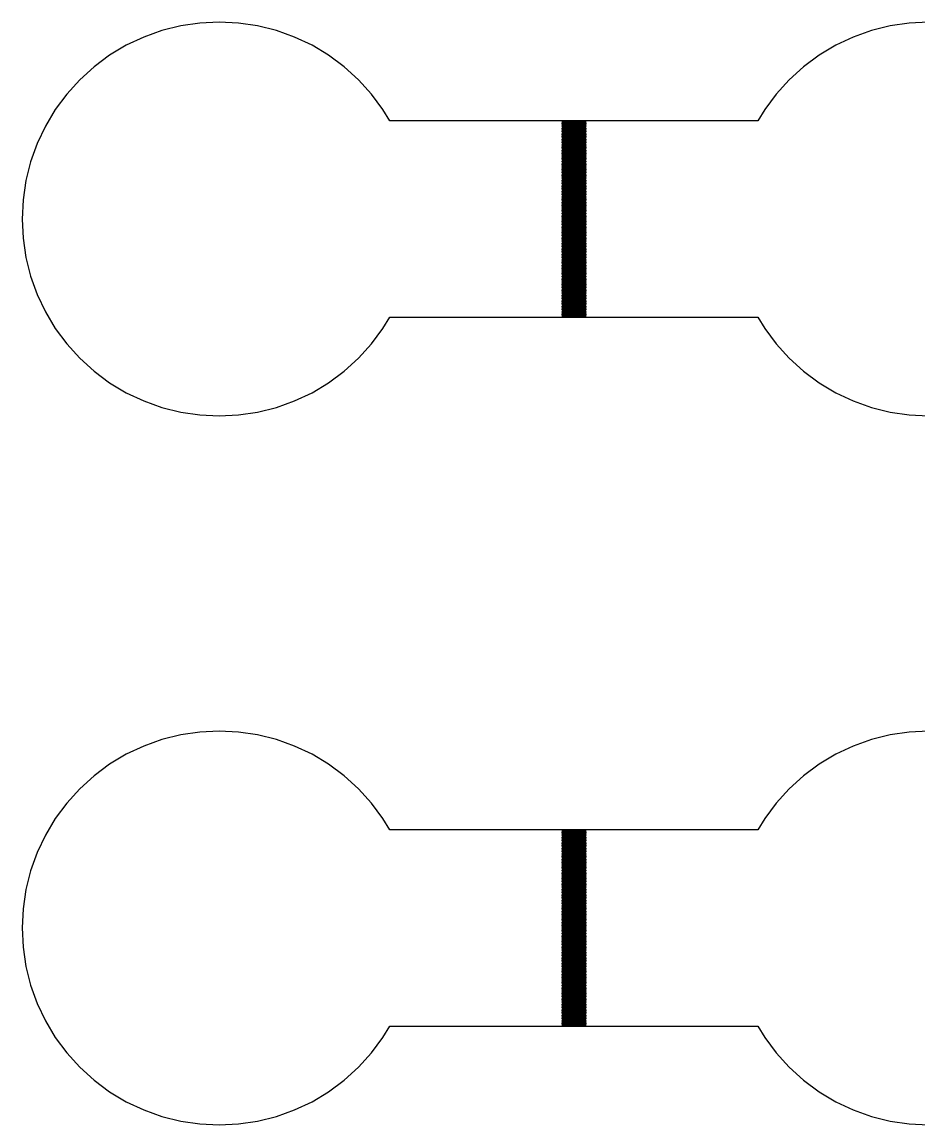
# Model space of a CAD drawing. Extents: x -73 to 181, y -8 to 80.
# Drawn here: x 2 to 13.38, y 20 to 34 of the extents above; entities that cross this region are included whole.
import ezdxf

# ---------------------------------------------------------------- set-up
doc = ezdxf.new("R2010")
doc.units = 0

msp = doc.modelspace()

# ---------------------------------------------------------------- linework, layer by layer
for p, q in [((3.77429, 33.8923), (3.5433, 33.8097)), ((4.01228, 33.952), (3.77429, 33.8923)), ((4.25496, 33.988), (4.01228, 33.952)), ((4.5, 34), (4.25496, 33.988)), ((4.74506, 33.988), (4.5, 34)), ((4.98773, 33.952), (4.74506, 33.988)), ((5.22572, 33.8923), (4.98773, 33.952)), ((5.45671, 33.8097), (5.22572, 33.8923)), ((12.7743, 33.8923), (12.5433, 33.8097)), ((13.0123, 33.952), (12.7743, 33.8923)), ((13.2549, 33.988), (13.0123, 33.952)), ((13.5, 34), (13.2549, 33.988)), ((3.5433, 33.8097), (3.32152, 33.7048)), ((5.6785, 33.7048), (5.45671, 33.8097)), ((12.5433, 33.8097), (12.3215, 33.7048)), ((3.32152, 33.7048), (3.11108, 33.5787)), ((5.88893, 33.5787), (5.6785, 33.7048)), ((12.3215, 33.7048), (12.1111, 33.5787)), ((3.11108, 33.5787), (2.91403, 33.4325)), ((6.08598, 33.4325), (5.88893, 33.5787)), ((12.1111, 33.5787), (11.914, 33.4325)), ((2.91403, 33.4325), (2.73224, 33.2678)), ((6.26778, 33.2678), (6.08598, 33.4325)), ((11.914, 33.4325), (11.7322, 33.2678)), ((2.73224, 33.2678), (2.56747, 33.086)), ((6.43254, 33.086), (6.26778, 33.2678)), ((11.7322, 33.2678), (11.5675, 33.086)), ((2.56747, 33.086), (2.42134, 32.8889)), ((6.57867, 32.8889), (6.43254, 33.086)), ((11.5675, 33.086), (11.4213, 32.8889)), ((2.42134, 32.8889), (2.29521, 32.6785)), ((6.66493, 32.745), (6.57867, 32.8889)), ((11.4213, 32.8889), (11.3351, 32.745)), ((2.29521, 32.6785), (2.19031, 32.4567)), ((11.3351, 32.745), (6.66493, 32.745)), ((8.85001, 32.725), (8.85001, 32.735)), ((8.85001, 32.735), (9.14999, 32.735)), ((9.14999, 32.725), (8.85001, 32.725)), ((8.85001, 32.705), (8.85001, 32.715)), ((8.85001, 32.715), (9.14999, 32.715)), ((9.14999, 32.705), (8.85001, 32.705)), ((8.85001, 32.685), (8.85001, 32.695)), ((8.85001, 32.695), (9.14999, 32.695)), ((9.14999, 32.685), (8.85001, 32.685)), ((8.85001, 32.665), (8.85001, 32.675)), ((8.85001, 32.675), (9.14999, 32.675)), ((9.14999, 32.665), (8.85001, 32.665)), ((8.85001, 32.645), (8.85001, 32.655)), ((8.85001, 32.655), (9.14999, 32.655)), ((9.14999, 32.645), (8.85001, 32.645)), ((8.85001, 32.625), (8.85001, 32.635)), ((8.85001, 32.635), (9.14999, 32.635)), ((9.14999, 32.625), (8.85001, 32.625)), ((9.14999, 32.735), (9.14999, 32.725)), ((9.14999, 32.715), (9.14999, 32.705)), ((9.14999, 32.695), (9.14999, 32.685)), ((9.14999, 32.675), (9.14999, 32.665)), ((9.14999, 32.655), (9.14999, 32.645)), ((9.14999, 32.635), (9.14999, 32.625)), ((8.85001, 32.605), (8.85001, 32.615)), ((8.85001, 32.615), (9.14999, 32.615)), ((9.14999, 32.605), (8.85001, 32.605)), ((8.85001, 32.585), (8.85001, 32.595)), ((8.85001, 32.595), (9.14999, 32.595)), ((9.14999, 32.585), (8.85001, 32.585)), ((8.85001, 32.565), (8.85001, 32.575)), ((8.85001, 32.575), (9.14999, 32.575)), ((9.14999, 32.565), (8.85001, 32.565)), ((8.85001, 32.545), (8.85001, 32.555)), ((8.85001, 32.555), (9.14999, 32.555)), ((9.14999, 32.545), (8.85001, 32.545)), ((8.85001, 32.525), (8.85001, 32.535)), ((8.85001, 32.535), (9.14999, 32.535)), ((9.14999, 32.525), (8.85001, 32.525)), ((8.85001, 32.505), (8.85001, 32.515)), ((8.85001, 32.515), (9.14999, 32.515)), ((9.14999, 32.505), (8.85001, 32.505)), ((8.85001, 32.485), (8.85001, 32.495)), ((8.85001, 32.495), (9.14999, 32.495)), ((9.14999, 32.485), (8.85001, 32.485)), ((9.14999, 32.615), (9.14999, 32.605)), ((9.14999, 32.595), (9.14999, 32.585)), ((9.14999, 32.575), (9.14999, 32.565)), ((9.14999, 32.555), (9.14999, 32.545)), ((9.14999, 32.535), (9.14999, 32.525)), ((9.14999, 32.515), (9.14999, 32.505)), ((9.14999, 32.495), (9.14999, 32.485)), ((2.19031, 32.4567), (2.10765, 32.2257)), ((8.85001, 32.465), (8.85001, 32.475)), ((8.85001, 32.475), (9.14999, 32.475)), ((9.14999, 32.465), (8.85001, 32.465)), ((8.85001, 32.445), (8.85001, 32.455)), ((8.85001, 32.455), (9.14999, 32.455)), ((9.14999, 32.445), (8.85001, 32.445)), ((8.85001, 32.425), (8.85001, 32.435)), ((8.85001, 32.435), (9.14999, 32.435)), ((9.14999, 32.425), (8.85001, 32.425)), ((8.85001, 32.405), (8.85001, 32.415)), ((8.85001, 32.415), (9.14999, 32.415)), ((9.14999, 32.405), (8.85001, 32.405)), ((8.85001, 32.385), (8.85001, 32.395)), ((8.85001, 32.395), (9.14999, 32.395)), ((9.14999, 32.385), (8.85001, 32.385)), ((8.85001, 32.365), (8.85001, 32.375)), ((8.85001, 32.375), (9.14999, 32.375)), ((9.14999, 32.365), (8.85001, 32.365)), ((8.85001, 32.345), (8.85001, 32.355)), ((8.85001, 32.355), (9.14999, 32.355)), ((9.14999, 32.345), (8.85001, 32.345)), ((9.14999, 32.475), (9.14999, 32.465)), ((9.14999, 32.455), (9.14999, 32.445)), ((9.14999, 32.435), (9.14999, 32.425)), ((9.14999, 32.415), (9.14999, 32.405)), ((9.14999, 32.395), (9.14999, 32.385)), ((9.14999, 32.375), (9.14999, 32.365)), ((9.14999, 32.355), (9.14999, 32.345)), ((2.10765, 32.2257), (2.04805, 31.9877)), ((8.85001, 32.325), (8.85001, 32.335)), ((8.85001, 32.335), (9.14999, 32.335)), ((9.14999, 32.325), (8.85001, 32.325)), ((8.85001, 32.305), (8.85001, 32.315)), ((8.85001, 32.315), (9.14999, 32.315)), ((9.14999, 32.305), (8.85001, 32.305)), ((8.85001, 32.285), (8.85001, 32.295)), ((8.85001, 32.295), (9.14999, 32.295)), ((9.14999, 32.285), (8.85001, 32.285)), ((8.85001, 32.265), (8.85001, 32.275)), ((8.85001, 32.275), (9.14999, 32.275)), ((9.14999, 32.265), (8.85001, 32.265)), ((8.85001, 32.245), (8.85001, 32.255)), ((8.85001, 32.255), (9.14999, 32.255)), ((9.14999, 32.245), (8.85001, 32.245)), ((8.85001, 32.225), (8.85001, 32.235)), ((8.85001, 32.235), (9.14999, 32.235)), ((9.14999, 32.225), (8.85001, 32.225)), ((8.85001, 32.205), (8.85001, 32.215)), ((8.85001, 32.215), (9.14999, 32.215)), ((9.14999, 32.205), (8.85001, 32.205)), ((9.14999, 32.335), (9.14999, 32.325)), ((9.14999, 32.315), (9.14999, 32.305)), ((9.14999, 32.295), (9.14999, 32.285)), ((9.14999, 32.275), (9.14999, 32.265)), ((9.14999, 32.255), (9.14999, 32.245)), ((9.14999, 32.235), (9.14999, 32.225)), ((9.14999, 32.215), (9.14999, 32.205)), ((8.85001, 32.185), (8.85001, 32.195)), ((8.85001, 32.195), (9.14999, 32.195)), ((9.14999, 32.185), (8.85001, 32.185)), ((8.85001, 32.165), (8.85001, 32.175)), ((8.85001, 32.175), (9.14999, 32.175)), ((9.14999, 32.165), (8.85001, 32.165)), ((8.85001, 32.145), (8.85001, 32.155)), ((8.85001, 32.155), (9.14999, 32.155)), ((9.14999, 32.145), (8.85001, 32.145)), ((8.85001, 32.125), (8.85001, 32.135)), ((8.85001, 32.135), (9.14999, 32.135)), ((9.14999, 32.125), (8.85001, 32.125)), ((8.85001, 32.105), (8.85001, 32.115)), ((8.85001, 32.115), (9.14999, 32.115)), ((9.14999, 32.105), (8.85001, 32.105)), ((8.85001, 32.085), (8.85001, 32.095)), ((8.85001, 32.095), (9.14999, 32.095)), ((9.14999, 32.085), (8.85001, 32.085)), ((8.85001, 32.065), (8.85001, 32.075)), ((8.85001, 32.075), (9.14999, 32.075)), ((9.14999, 32.065), (8.85001, 32.065)), ((9.14999, 32.195), (9.14999, 32.185)), ((9.14999, 32.175), (9.14999, 32.165)), ((9.14999, 32.155), (9.14999, 32.145)), ((9.14999, 32.135), (9.14999, 32.125)), ((9.14999, 32.115), (9.14999, 32.105)), ((9.14999, 32.095), (9.14999, 32.085)), ((9.14999, 32.075), (9.14999, 32.065)), ((2.04805, 31.9877), (2.01204, 31.745)), ((8.85001, 32.045), (8.85001, 32.055)), ((8.85001, 32.055), (9.14999, 32.055)), ((9.14999, 32.045), (8.85001, 32.045)), ((8.85001, 32.025), (8.85001, 32.035)), ((8.85001, 32.035), (9.14999, 32.035)), ((9.14999, 32.025), (8.85001, 32.025)), ((8.85001, 32.005), (8.85001, 32.015)), ((8.85001, 32.015), (9.14999, 32.015)), ((9.14999, 32.005), (8.85001, 32.005)), ((8.85001, 31.985), (8.85001, 31.995)), ((8.85001, 31.995), (9.14999, 31.995)), ((9.14999, 31.985), (8.85001, 31.985)), ((8.85001, 31.965), (8.85001, 31.975)), ((8.85001, 31.975), (9.14999, 31.975)), ((9.14999, 31.965), (8.85001, 31.965)), ((8.85001, 31.945), (8.85001, 31.955)), ((8.85001, 31.955), (9.14999, 31.955)), ((9.14999, 31.945), (8.85001, 31.945)), ((8.85001, 31.925), (8.85001, 31.935)), ((8.85001, 31.935), (9.14999, 31.935)), ((9.14999, 31.925), (8.85001, 31.925)), ((9.14999, 32.055), (9.14999, 32.045)), ((9.14999, 32.035), (9.14999, 32.025)), ((9.14999, 32.015), (9.14999, 32.005)), ((9.14999, 31.995), (9.14999, 31.985)), ((9.14999, 31.975), (9.14999, 31.965)), ((9.14999, 31.955), (9.14999, 31.945)), ((9.14999, 31.935), (9.14999, 31.925)), ((8.85001, 31.905), (8.85001, 31.915)), ((8.85001, 31.915), (9.14999, 31.915)), ((9.14999, 31.905), (8.85001, 31.905)), ((8.85001, 31.885), (8.85001, 31.895)), ((8.85001, 31.895), (9.14999, 31.895)), ((9.14999, 31.885), (8.85001, 31.885)), ((8.85001, 31.865), (8.85001, 31.875)), ((8.85001, 31.875), (9.14999, 31.875)), ((9.14999, 31.865), (8.85001, 31.865)), ((8.85001, 31.845), (8.85001, 31.855)), ((8.85001, 31.855), (9.14999, 31.855)), ((9.14999, 31.845), (8.85001, 31.845)), ((8.85001, 31.825), (8.85001, 31.835)), ((8.85001, 31.835), (9.14999, 31.835)), ((9.14999, 31.825), (8.85001, 31.825)), ((8.85001, 31.805), (8.85001, 31.815)), ((8.85001, 31.815), (9.14999, 31.815)), ((9.14999, 31.805), (8.85001, 31.805)), ((8.85001, 31.785), (8.85001, 31.795)), ((8.85001, 31.795), (9.14999, 31.795)), ((9.14999, 31.785), (8.85001, 31.785)), ((9.14999, 31.915), (9.14999, 31.905)), ((9.14999, 31.895), (9.14999, 31.885)), ((9.14999, 31.875), (9.14999, 31.865)), ((9.14999, 31.855), (9.14999, 31.845)), ((9.14999, 31.835), (9.14999, 31.825)), ((9.14999, 31.815), (9.14999, 31.805)), ((9.14999, 31.795), (9.14999, 31.785)), ((2.01204, 31.745), (2, 31.5)), ((8.85001, 31.765), (8.85001, 31.775)), ((8.85001, 31.775), (9.14999, 31.775)), ((9.14999, 31.765), (8.85001, 31.765)), ((8.85001, 31.745), (8.85001, 31.755)), ((8.85001, 31.755), (9.14999, 31.755)), ((9.14999, 31.745), (8.85001, 31.745)), ((8.85001, 31.725), (8.85001, 31.735)), ((8.85001, 31.735), (9.14999, 31.735)), ((9.14999, 31.725), (8.85001, 31.725)), ((8.85001, 31.705), (8.85001, 31.715)), ((8.85001, 31.715), (9.14999, 31.715)), ((9.14999, 31.705), (8.85001, 31.705)), ((8.85001, 31.685), (8.85001, 31.695)), ((8.85001, 31.695), (9.14999, 31.695)), ((9.14999, 31.685), (8.85001, 31.685)), ((8.85001, 31.665), (8.85001, 31.675)), ((8.85001, 31.675), (9.14999, 31.675)), ((9.14999, 31.665), (8.85001, 31.665)), ((8.85001, 31.645), (8.85001, 31.655)), ((8.85001, 31.655), (9.14999, 31.655)), ((9.14999, 31.645), (8.85001, 31.645)), ((9.14999, 31.775), (9.14999, 31.765)), ((9.14999, 31.755), (9.14999, 31.745)), ((9.14999, 31.735), (9.14999, 31.725)), ((9.14999, 31.715), (9.14999, 31.705)), ((9.14999, 31.695), (9.14999, 31.685)), ((9.14999, 31.675), (9.14999, 31.665)), ((9.14999, 31.655), (9.14999, 31.645)), ((8.85001, 31.625), (8.85001, 31.635)), ((8.85001, 31.635), (9.14999, 31.635)), ((9.14999, 31.625), (8.85001, 31.625)), ((8.85001, 31.605), (8.85001, 31.615)), ((8.85001, 31.615), (9.14999, 31.615)), ((9.14999, 31.605), (8.85001, 31.605)), ((8.85001, 31.585), (8.85001, 31.595)), ((8.85001, 31.595), (9.14999, 31.595)), ((9.14999, 31.585), (8.85001, 31.585)), ((8.85001, 31.565), (8.85001, 31.575)), ((8.85001, 31.575), (9.14999, 31.575)), ((9.14999, 31.565), (8.85001, 31.565)), ((8.85001, 31.545), (8.85001, 31.555)), ((8.85001, 31.555), (9.14999, 31.555)), ((9.14999, 31.545), (8.85001, 31.545)), ((8.85001, 31.525), (8.85001, 31.535)), ((8.85001, 31.535), (9.14999, 31.535)), ((9.14999, 31.525), (8.85001, 31.525)), ((8.85001, 31.505), (8.85001, 31.515)), ((8.85001, 31.515), (9.14999, 31.515)), ((9.14999, 31.505), (8.85001, 31.505)), ((9.14999, 31.635), (9.14999, 31.625)), ((9.14999, 31.615), (9.14999, 31.605)), ((9.14999, 31.595), (9.14999, 31.585)), ((9.14999, 31.575), (9.14999, 31.565)), ((9.14999, 31.555), (9.14999, 31.545)), ((9.14999, 31.535), (9.14999, 31.525)), ((9.14999, 31.515), (9.14999, 31.505)), ((2, 31.5), (2.01204, 31.255)), ((8.85001, 31.485), (8.85001, 31.495)), ((8.85001, 31.495), (9.14999, 31.495)), ((9.14999, 31.485), (8.85001, 31.485)), ((8.85001, 31.465), (8.85001, 31.475)), ((8.85001, 31.475), (9.14999, 31.475)), ((9.14999, 31.465), (8.85001, 31.465)), ((8.85001, 31.445), (8.85001, 31.455)), ((8.85001, 31.455), (9.14999, 31.455)), ((9.14999, 31.445), (8.85001, 31.445)), ((8.85001, 31.425), (8.85001, 31.435)), ((8.85001, 31.435), (9.14999, 31.435)), ((9.14999, 31.425), (8.85001, 31.425)), ((8.85001, 31.405), (8.85001, 31.415)), ((8.85001, 31.415), (9.14999, 31.415)), ((9.14999, 31.405), (8.85001, 31.405)), ((8.85001, 31.385), (8.85001, 31.395)), ((8.85001, 31.395), (9.14999, 31.395)), ((9.14999, 31.385), (8.85001, 31.385)), ((8.85001, 31.365), (8.85001, 31.375)), ((8.85001, 31.375), (9.14999, 31.375)), ((9.14999, 31.365), (8.85001, 31.365)), ((9.14999, 31.495), (9.14999, 31.485)), ((9.14999, 31.475), (9.14999, 31.465)), ((9.14999, 31.455), (9.14999, 31.445)), ((9.14999, 31.435), (9.14999, 31.425)), ((9.14999, 31.415), (9.14999, 31.405)), ((9.14999, 31.395), (9.14999, 31.385)), ((9.14999, 31.375), (9.14999, 31.365)), ((2.01204, 31.255), (2.04805, 31.0123)), ((8.85001, 31.345), (8.85001, 31.355)), ((8.85001, 31.355), (9.14999, 31.355)), ((9.14999, 31.345), (8.85001, 31.345)), ((8.85001, 31.325), (8.85001, 31.335)), ((8.85001, 31.335), (9.14999, 31.335)), ((9.14999, 31.325), (8.85001, 31.325)), ((8.85001, 31.305), (8.85001, 31.315)), ((8.85001, 31.315), (9.14999, 31.315)), ((9.14999, 31.305), (8.85001, 31.305)), ((8.85001, 31.285), (8.85001, 31.295)), ((8.85001, 31.295), (9.14999, 31.295)), ((9.14999, 31.285), (8.85001, 31.285)), ((8.85001, 31.265), (8.85001, 31.275)), ((8.85001, 31.275), (9.14999, 31.275)), ((9.14999, 31.265), (8.85001, 31.265)), ((8.85001, 31.245), (8.85001, 31.255)), ((8.85001, 31.255), (9.14999, 31.255)), ((9.14999, 31.245), (8.85001, 31.245)), ((8.85001, 31.225), (8.85001, 31.235)), ((8.85001, 31.235), (9.14999, 31.235)), ((9.14999, 31.225), (8.85001, 31.225)), ((9.14999, 31.355), (9.14999, 31.345)), ((9.14999, 31.335), (9.14999, 31.325)), ((9.14999, 31.315), (9.14999, 31.305)), ((9.14999, 31.295), (9.14999, 31.285)), ((9.14999, 31.275), (9.14999, 31.265)), ((9.14999, 31.255), (9.14999, 31.245)), ((9.14999, 31.235), (9.14999, 31.225)), ((8.85001, 31.205), (8.85001, 31.215)), ((8.85001, 31.215), (9.14999, 31.215)), ((9.14999, 31.205), (8.85001, 31.205)), ((8.85001, 31.185), (8.85001, 31.195)), ((8.85001, 31.195), (9.14999, 31.195)), ((9.14999, 31.185), (8.85001, 31.185)), ((8.85001, 31.165), (8.85001, 31.175)), ((8.85001, 31.175), (9.14999, 31.175)), ((9.14999, 31.165), (8.85001, 31.165)), ((8.85001, 31.145), (8.85001, 31.155)), ((8.85001, 31.155), (9.14999, 31.155)), ((9.14999, 31.145), (8.85001, 31.145)), ((8.85001, 31.125), (8.85001, 31.135)), ((8.85001, 31.135), (9.14999, 31.135)), ((9.14999, 31.125), (8.85001, 31.125)), ((8.85001, 31.105), (8.85001, 31.115)), ((8.85001, 31.115), (9.14999, 31.115)), ((9.14999, 31.105), (8.85001, 31.105)), ((8.85001, 31.085), (8.85001, 31.095)), ((8.85001, 31.095), (9.14999, 31.095)), ((9.14999, 31.085), (8.85001, 31.085)), ((9.14999, 31.215), (9.14999, 31.205)), ((9.14999, 31.195), (9.14999, 31.185)), ((9.14999, 31.175), (9.14999, 31.165)), ((9.14999, 31.155), (9.14999, 31.145)), ((9.14999, 31.135), (9.14999, 31.125)), ((9.14999, 31.115), (9.14999, 31.105)), ((9.14999, 31.095), (9.14999, 31.085)), ((2.04805, 31.0123), (2.10765, 30.7743)), ((8.85001, 31.065), (8.85001, 31.075)), ((8.85001, 31.075), (9.14999, 31.075)), ((9.14999, 31.065), (8.85001, 31.065)), ((8.85001, 31.045), (8.85001, 31.055)), ((8.85001, 31.055), (9.14999, 31.055)), ((9.14999, 31.045), (8.85001, 31.045)), ((8.85001, 31.025), (8.85001, 31.035)), ((8.85001, 31.035), (9.14999, 31.035)), ((9.14999, 31.025), (8.85001, 31.025)), ((8.85001, 31.005), (8.85001, 31.015)), ((8.85001, 31.015), (9.14999, 31.015)), ((9.14999, 31.005), (8.85001, 31.005)), ((8.85001, 30.985), (8.85001, 30.995)), ((8.85001, 30.995), (9.14999, 30.995)), ((9.14999, 30.985), (8.85001, 30.985)), ((8.85001, 30.965), (8.85001, 30.975)), ((8.85001, 30.975), (9.14999, 30.975)), ((9.14999, 30.965), (8.85001, 30.965)), ((8.85001, 30.945), (8.85001, 30.955)), ((8.85001, 30.955), (9.14999, 30.955)), ((9.14999, 30.945), (8.85001, 30.945)), ((9.14999, 31.075), (9.14999, 31.065)), ((9.14999, 31.055), (9.14999, 31.045)), ((9.14999, 31.035), (9.14999, 31.025)), ((9.14999, 31.015), (9.14999, 31.005)), ((9.14999, 30.995), (9.14999, 30.985)), ((9.14999, 30.975), (9.14999, 30.965)), ((9.14999, 30.955), (9.14999, 30.945)), ((8.85001, 30.925), (8.85001, 30.935)), ((8.85001, 30.935), (9.14999, 30.935)), ((9.14999, 30.925), (8.85001, 30.925)), ((8.85001, 30.905), (8.85001, 30.915)), ((8.85001, 30.915), (9.14999, 30.915)), ((9.14999, 30.905), (8.85001, 30.905)), ((8.85001, 30.885), (8.85001, 30.895)), ((8.85001, 30.895), (9.14999, 30.895)), ((9.14999, 30.885), (8.85001, 30.885)), ((8.85001, 30.865), (8.85001, 30.875)), ((8.85001, 30.875), (9.14999, 30.875)), ((9.14999, 30.865), (8.85001, 30.865)), ((8.85001, 30.845), (8.85001, 30.855)), ((8.85001, 30.855), (9.14999, 30.855)), ((9.14999, 30.845), (8.85001, 30.845)), ((8.85001, 30.825), (8.85001, 30.835)), ((8.85001, 30.835), (9.14999, 30.835)), ((9.14999, 30.825), (8.85001, 30.825)), ((8.85001, 30.805), (8.85001, 30.815)), ((8.85001, 30.815), (9.14999, 30.815)), ((9.14999, 30.805), (8.85001, 30.805)), ((9.14999, 30.935), (9.14999, 30.925)), ((9.14999, 30.915), (9.14999, 30.905)), ((9.14999, 30.895), (9.14999, 30.885)), ((9.14999, 30.875), (9.14999, 30.865)), ((9.14999, 30.855), (9.14999, 30.845)), ((9.14999, 30.835), (9.14999, 30.825)), ((9.14999, 30.815), (9.14999, 30.805)), ((2.10765, 30.7743), (2.19031, 30.5433)), ((8.85001, 30.785), (8.85001, 30.795)), ((8.85001, 30.795), (9.14999, 30.795)), ((9.14999, 30.785), (8.85001, 30.785)), ((8.85001, 30.765), (8.85001, 30.775)), ((8.85001, 30.775), (9.14999, 30.775)), ((9.14999, 30.765), (8.85001, 30.765)), ((8.85001, 30.745), (8.85001, 30.755)), ((8.85001, 30.755), (9.14999, 30.755)), ((9.14999, 30.745), (8.85001, 30.745)), ((8.85001, 30.725), (8.85001, 30.735)), ((8.85001, 30.735), (9.14999, 30.735)), ((9.14999, 30.725), (8.85001, 30.725)), ((8.85001, 30.705), (8.85001, 30.715)), ((8.85001, 30.715), (9.14999, 30.715)), ((9.14999, 30.705), (8.85001, 30.705)), ((8.85001, 30.685), (8.85001, 30.695)), ((8.85001, 30.695), (9.14999, 30.695)), ((9.14999, 30.685), (8.85001, 30.685)), ((8.85001, 30.665), (8.85001, 30.675)), ((8.85001, 30.675), (9.14999, 30.675)), ((9.14999, 30.665), (8.85001, 30.665)), ((9.14999, 30.795), (9.14999, 30.785)), ((9.14999, 30.775), (9.14999, 30.765)), ((9.14999, 30.755), (9.14999, 30.745)), ((9.14999, 30.735), (9.14999, 30.725)), ((9.14999, 30.715), (9.14999, 30.705)), ((9.14999, 30.695), (9.14999, 30.685)), ((9.14999, 30.675), (9.14999, 30.665)), ((2.19031, 30.5433), (2.29521, 30.3215)), ((8.85001, 30.645), (8.85001, 30.655)), ((8.85001, 30.655), (9.14999, 30.655)), ((9.14999, 30.645), (8.85001, 30.645)), ((8.85001, 30.625), (8.85001, 30.635)), ((8.85001, 30.635), (9.14999, 30.635)), ((9.14999, 30.625), (8.85001, 30.625)), ((8.85001, 30.605), (8.85001, 30.615)), ((8.85001, 30.615), (9.14999, 30.615)), ((9.14999, 30.605), (8.85001, 30.605)), ((8.85001, 30.585), (8.85001, 30.595)), ((8.85001, 30.595), (9.14999, 30.595)), ((9.14999, 30.585), (8.85001, 30.585)), ((8.85001, 30.565), (8.85001, 30.575)), ((8.85001, 30.575), (9.14999, 30.575)), ((9.14999, 30.565), (8.85001, 30.565)), ((8.85001, 30.545), (8.85001, 30.555)), ((8.85001, 30.555), (9.14999, 30.555)), ((9.14999, 30.545), (8.85001, 30.545)), ((8.85001, 30.525), (8.85001, 30.535)), ((8.85001, 30.535), (9.14999, 30.535)), ((9.14999, 30.525), (8.85001, 30.525)), ((9.14999, 30.655), (9.14999, 30.645)), ((9.14999, 30.635), (9.14999, 30.625)), ((9.14999, 30.615), (9.14999, 30.605)), ((9.14999, 30.595), (9.14999, 30.585)), ((9.14999, 30.575), (9.14999, 30.565)), ((9.14999, 30.555), (9.14999, 30.545)), ((9.14999, 30.535), (9.14999, 30.525)), ((8.85001, 30.505), (8.85001, 30.515)), ((8.85001, 30.515), (9.14999, 30.515)), ((9.14999, 30.505), (8.85001, 30.505)), ((8.85001, 30.485), (8.85001, 30.495)), ((8.85001, 30.495), (9.14999, 30.495)), ((9.14999, 30.485), (8.85001, 30.485)), ((8.85001, 30.465), (8.85001, 30.475)), ((8.85001, 30.475), (9.14999, 30.475)), ((9.14999, 30.465), (8.85001, 30.465)), ((8.85001, 30.445), (8.85001, 30.455)), ((8.85001, 30.455), (9.14999, 30.455)), ((9.14999, 30.445), (8.85001, 30.445)), ((8.85001, 30.425), (8.85001, 30.435)), ((8.85001, 30.435), (9.14999, 30.435)), ((9.14999, 30.425), (8.85001, 30.425)), ((8.85001, 30.405), (8.85001, 30.415)), ((8.85001, 30.415), (9.14999, 30.415)), ((9.14999, 30.405), (8.85001, 30.405)), ((8.85001, 30.385), (8.85001, 30.395)), ((8.85001, 30.395), (9.14999, 30.395)), ((9.14999, 30.385), (8.85001, 30.385)), ((9.14999, 30.515), (9.14999, 30.505)), ((9.14999, 30.495), (9.14999, 30.485)), ((9.14999, 30.475), (9.14999, 30.465)), ((9.14999, 30.455), (9.14999, 30.445)), ((9.14999, 30.435), (9.14999, 30.425)), ((9.14999, 30.415), (9.14999, 30.405)), ((9.14999, 30.395), (9.14999, 30.385)), ((2.29521, 30.3215), (2.42134, 30.1111)), ((6.57867, 30.1111), (6.66493, 30.255)), ((6.66493, 30.255), (11.3351, 30.255)), ((8.85001, 30.365), (8.85001, 30.375)), ((8.85001, 30.375), (9.14999, 30.375)), ((9.14999, 30.365), (8.85001, 30.365)), ((8.85001, 30.345), (8.85001, 30.355)), ((8.85001, 30.355), (9.14999, 30.355)), ((9.14999, 30.345), (8.85001, 30.345)), ((8.85001, 30.325), (8.85001, 30.335)), ((8.85001, 30.335), (9.14999, 30.335)), ((9.14999, 30.325), (8.85001, 30.325)), ((8.85001, 30.305), (8.85001, 30.315)), ((8.85001, 30.315), (9.14999, 30.315)), ((9.14999, 30.305), (8.85001, 30.305)), ((8.85001, 30.285), (8.85001, 30.295)), ((8.85001, 30.295), (9.14999, 30.295)), ((9.14999, 30.285), (8.85001, 30.285)), ((8.85001, 30.265), (8.85001, 30.275)), ((8.85001, 30.275), (9.14999, 30.275)), ((9.14999, 30.265), (8.85001, 30.265)), ((9.14999, 30.375), (9.14999, 30.365)), ((9.14999, 30.355), (9.14999, 30.345)), ((9.14999, 30.335), (9.14999, 30.325)), ((9.14999, 30.315), (9.14999, 30.305)), ((9.14999, 30.295), (9.14999, 30.285)), ((9.14999, 30.275), (9.14999, 30.265)), ((11.3351, 30.255), (11.4213, 30.1111)), ((2.42134, 30.1111), (2.56747, 29.914)), ((6.43254, 29.914), (6.57867, 30.1111)), ((11.4213, 30.1111), (11.5675, 29.914)), ((2.56747, 29.914), (2.73224, 29.7322)), ((6.26778, 29.7322), (6.43254, 29.914)), ((11.5675, 29.914), (11.7322, 29.7322)), ((2.73224, 29.7322), (2.91403, 29.5675)), ((6.08598, 29.5675), (6.26778, 29.7322)), ((11.7322, 29.7322), (11.914, 29.5675)), ((2.91403, 29.5675), (3.11108, 29.4213)), ((5.88893, 29.4213), (6.08598, 29.5675)), ((11.914, 29.5675), (12.1111, 29.4213)), ((3.11108, 29.4213), (3.32152, 29.2952)), ((5.6785, 29.2952), (5.88893, 29.4213)), ((12.1111, 29.4213), (12.3215, 29.2952)), ((3.32152, 29.2952), (3.5433, 29.1903)), ((5.45671, 29.1903), (5.6785, 29.2952)), ((12.3215, 29.2952), (12.5433, 29.1903)), ((3.5433, 29.1903), (3.77429, 29.1077)), ((5.22572, 29.1077), (5.45671, 29.1903)), ((12.5433, 29.1903), (12.7743, 29.1077)), ((3.77429, 29.1077), (4.01228, 29.048)), ((4.01228, 29.048), (4.25496, 29.012)), ((4.25496, 29.012), (4.5, 29)), ((4.5, 29), (4.74506, 29.012)), ((4.74506, 29.012), (4.98773, 29.048)), ((4.98773, 29.048), (5.22572, 29.1077)), ((12.7743, 29.1077), (13.0123, 29.048)), ((13.0123, 29.048), (13.2549, 29.012)), ((13.2549, 29.012), (13.5, 29)), ((4.01228, 24.952), (3.77429, 24.8923)), ((4.25496, 24.988), (4.01228, 24.952)), ((4.5, 25), (4.25496, 24.988)), ((4.74506, 24.988), (4.5, 25)), ((4.98773, 24.952), (4.74506, 24.988)), ((5.22572, 24.8923), (4.98773, 24.952)), ((13.0123, 24.952), (12.7743, 24.8923)), ((13.2549, 24.988), (13.0123, 24.952)), ((13.5, 25), (13.2549, 24.988)), ((3.5433, 24.8097), (3.32152, 24.7048)), ((3.77429, 24.8923), (3.5433, 24.8097)), ((5.45671, 24.8097), (5.22572, 24.8923)), ((5.6785, 24.7048), (5.45671, 24.8097)), ((12.5433, 24.8097), (12.3215, 24.7048)), ((12.7743, 24.8923), (12.5433, 24.8097)), ((3.32152, 24.7048), (3.11108, 24.5787)), ((5.88893, 24.5787), (5.6785, 24.7048)), ((12.3215, 24.7048), (12.1111, 24.5787)), ((3.11108, 24.5787), (2.91403, 24.4325)), ((6.08598, 24.4325), (5.88893, 24.5787)), ((12.1111, 24.5787), (11.914, 24.4325)), ((2.91403, 24.4325), (2.73224, 24.2678)), ((6.26778, 24.2678), (6.08598, 24.4325)), ((11.914, 24.4325), (11.7322, 24.2678)), ((2.73224, 24.2678), (2.56747, 24.086)), ((6.43254, 24.086), (6.26778, 24.2678)), ((11.7322, 24.2678), (11.5675, 24.086)), ((2.56747, 24.086), (2.42134, 23.8889)), ((6.57867, 23.8889), (6.43254, 24.086)), ((11.5675, 24.086), (11.4213, 23.8889)), ((2.42134, 23.8889), (2.29521, 23.6785)), ((6.66493, 23.745), (6.57867, 23.8889)), ((11.4213, 23.8889), (11.3351, 23.745)), ((2.29521, 23.6785), (2.19031, 23.4567)), ((11.3351, 23.745), (6.66493, 23.745)), ((8.85001, 23.725), (8.85001, 23.735)), ((8.85001, 23.735), (9.14999, 23.735)), ((9.14999, 23.725), (8.85001, 23.725)), ((8.85001, 23.705), (8.85001, 23.715)), ((8.85001, 23.715), (9.14999, 23.715)), ((9.14999, 23.705), (8.85001, 23.705)), ((8.85001, 23.685), (8.85001, 23.695)), ((8.85001, 23.695), (9.14999, 23.695)), ((9.14999, 23.685), (8.85001, 23.685)), ((8.85001, 23.665), (8.85001, 23.675)), ((8.85001, 23.675), (9.14999, 23.675)), ((9.14999, 23.665), (8.85001, 23.665)), ((9.14999, 23.735), (9.14999, 23.725)), ((9.14999, 23.715), (9.14999, 23.705)), ((9.14999, 23.695), (9.14999, 23.685)), ((9.14999, 23.675), (9.14999, 23.665)), ((8.85001, 23.645), (8.85001, 23.655)), ((8.85001, 23.655), (9.14999, 23.655)), ((9.14999, 23.645), (8.85001, 23.645)), ((8.85001, 23.625), (8.85001, 23.635)), ((8.85001, 23.635), (9.14999, 23.635)), ((9.14999, 23.625), (8.85001, 23.625)), ((8.85001, 23.605), (8.85001, 23.615)), ((8.85001, 23.615), (9.14999, 23.615)), ((9.14999, 23.605), (8.85001, 23.605)), ((8.85001, 23.585), (8.85001, 23.595)), ((8.85001, 23.595), (9.14999, 23.595)), ((9.14999, 23.585), (8.85001, 23.585)), ((8.85001, 23.565), (8.85001, 23.575)), ((8.85001, 23.575), (9.14999, 23.575)), ((9.14999, 23.565), (8.85001, 23.565)), ((8.85001, 23.545), (8.85001, 23.555)), ((8.85001, 23.555), (9.14999, 23.555)), ((9.14999, 23.545), (8.85001, 23.545)), ((8.85001, 23.525), (8.85001, 23.535)), ((8.85001, 23.535), (9.14999, 23.535)), ((9.14999, 23.525), (8.85001, 23.525)), ((9.14999, 23.655), (9.14999, 23.645)), ((9.14999, 23.635), (9.14999, 23.625)), ((9.14999, 23.615), (9.14999, 23.605)), ((9.14999, 23.595), (9.14999, 23.585)), ((9.14999, 23.575), (9.14999, 23.565)), ((9.14999, 23.555), (9.14999, 23.545)), ((9.14999, 23.535), (9.14999, 23.525)), ((2.19031, 23.4567), (2.10765, 23.2257)), ((8.85001, 23.505), (8.85001, 23.515)), ((8.85001, 23.515), (9.14999, 23.515)), ((9.14999, 23.505), (8.85001, 23.505)), ((8.85001, 23.485), (8.85001, 23.495)), ((8.85001, 23.495), (9.14999, 23.495)), ((9.14999, 23.485), (8.85001, 23.485)), ((8.85001, 23.465), (8.85001, 23.475)), ((8.85001, 23.475), (9.14999, 23.475)), ((9.14999, 23.465), (8.85001, 23.465)), ((8.85001, 23.445), (8.85001, 23.455)), ((8.85001, 23.455), (9.14999, 23.455)), ((9.14999, 23.445), (8.85001, 23.445)), ((8.85001, 23.425), (8.85001, 23.435)), ((8.85001, 23.435), (9.14999, 23.435)), ((9.14999, 23.425), (8.85001, 23.425)), ((8.85001, 23.405), (8.85001, 23.415)), ((8.85001, 23.415), (9.14999, 23.415)), ((9.14999, 23.405), (8.85001, 23.405)), ((8.85001, 23.385), (8.85001, 23.395)), ((8.85001, 23.395), (9.14999, 23.395)), ((9.14999, 23.385), (8.85001, 23.385)), ((9.14999, 23.515), (9.14999, 23.505)), ((9.14999, 23.495), (9.14999, 23.485)), ((9.14999, 23.475), (9.14999, 23.465)), ((9.14999, 23.455), (9.14999, 23.445)), ((9.14999, 23.435), (9.14999, 23.425)), ((9.14999, 23.415), (9.14999, 23.405)), ((9.14999, 23.395), (9.14999, 23.385)), ((8.85001, 23.365), (8.85001, 23.375)), ((8.85001, 23.375), (9.14999, 23.375)), ((9.14999, 23.365), (8.85001, 23.365)), ((8.85001, 23.345), (8.85001, 23.355)), ((8.85001, 23.355), (9.14999, 23.355)), ((9.14999, 23.345), (8.85001, 23.345)), ((8.85001, 23.325), (8.85001, 23.335)), ((8.85001, 23.335), (9.14999, 23.335)), ((9.14999, 23.325), (8.85001, 23.325)), ((8.85001, 23.305), (8.85001, 23.315)), ((8.85001, 23.315), (9.14999, 23.315)), ((9.14999, 23.305), (8.85001, 23.305)), ((8.85001, 23.285), (8.85001, 23.295)), ((8.85001, 23.295), (9.14999, 23.295)), ((9.14999, 23.285), (8.85001, 23.285)), ((8.85001, 23.265), (8.85001, 23.275)), ((8.85001, 23.275), (9.14999, 23.275)), ((9.14999, 23.265), (8.85001, 23.265)), ((8.85001, 23.245), (8.85001, 23.255)), ((8.85001, 23.255), (9.14999, 23.255)), ((9.14999, 23.245), (8.85001, 23.245)), ((9.14999, 23.375), (9.14999, 23.365)), ((9.14999, 23.355), (9.14999, 23.345)), ((9.14999, 23.335), (9.14999, 23.325)), ((9.14999, 23.315), (9.14999, 23.305)), ((9.14999, 23.295), (9.14999, 23.285)), ((9.14999, 23.275), (9.14999, 23.265)), ((9.14999, 23.255), (9.14999, 23.245)), ((2.10765, 23.2257), (2.04805, 22.9877)), ((8.85001, 23.225), (8.85001, 23.235)), ((8.85001, 23.235), (9.14999, 23.235)), ((9.14999, 23.225), (8.85001, 23.225)), ((8.85001, 23.205), (8.85001, 23.215)), ((8.85001, 23.215), (9.14999, 23.215)), ((9.14999, 23.205), (8.85001, 23.205)), ((8.85001, 23.185), (8.85001, 23.195)), ((8.85001, 23.195), (9.14999, 23.195)), ((9.14999, 23.185), (8.85001, 23.185)), ((8.85001, 23.165), (8.85001, 23.175)), ((8.85001, 23.175), (9.14999, 23.175)), ((9.14999, 23.165), (8.85001, 23.165)), ((8.85001, 23.145), (8.85001, 23.155)), ((8.85001, 23.155), (9.14999, 23.155)), ((9.14999, 23.145), (8.85001, 23.145)), ((8.85001, 23.125), (8.85001, 23.135)), ((8.85001, 23.135), (9.14999, 23.135)), ((9.14999, 23.125), (8.85001, 23.125)), ((8.85001, 23.105), (8.85001, 23.115)), ((8.85001, 23.115), (9.14999, 23.115)), ((9.14999, 23.105), (8.85001, 23.105)), ((9.14999, 23.235), (9.14999, 23.225)), ((9.14999, 23.215), (9.14999, 23.205)), ((9.14999, 23.195), (9.14999, 23.185)), ((9.14999, 23.175), (9.14999, 23.165)), ((9.14999, 23.155), (9.14999, 23.145)), ((9.14999, 23.135), (9.14999, 23.125)), ((9.14999, 23.115), (9.14999, 23.105)), ((2.04805, 22.9877), (2.01204, 22.745)), ((8.85001, 23.085), (8.85001, 23.095)), ((8.85001, 23.095), (9.14999, 23.095)), ((9.14999, 23.085), (8.85001, 23.085)), ((8.85001, 23.065), (8.85001, 23.075)), ((8.85001, 23.075), (9.14999, 23.075)), ((9.14999, 23.065), (8.85001, 23.065)), ((8.85001, 23.045), (8.85001, 23.055)), ((8.85001, 23.055), (9.14999, 23.055)), ((9.14999, 23.045), (8.85001, 23.045)), ((8.85001, 23.025), (8.85001, 23.035)), ((8.85001, 23.035), (9.14999, 23.035)), ((9.14999, 23.025), (8.85001, 23.025)), ((8.85001, 23.005), (8.85001, 23.015)), ((8.85001, 23.015), (9.14999, 23.015)), ((9.14999, 23.005), (8.85001, 23.005)), ((8.85001, 22.985), (8.85001, 22.995)), ((8.85001, 22.995), (9.14999, 22.995)), ((9.14999, 22.985), (8.85001, 22.985)), ((8.85001, 22.965), (8.85001, 22.975)), ((8.85001, 22.975), (9.14999, 22.975)), ((9.14999, 22.965), (8.85001, 22.965)), ((9.14999, 23.095), (9.14999, 23.085)), ((9.14999, 23.075), (9.14999, 23.065)), ((9.14999, 23.055), (9.14999, 23.045)), ((9.14999, 23.035), (9.14999, 23.025)), ((9.14999, 23.015), (9.14999, 23.005)), ((9.14999, 22.995), (9.14999, 22.985)), ((9.14999, 22.975), (9.14999, 22.965)), ((8.85001, 22.945), (8.85001, 22.955)), ((8.85001, 22.955), (9.14999, 22.955)), ((9.14999, 22.945), (8.85001, 22.945)), ((8.85001, 22.925), (8.85001, 22.935)), ((8.85001, 22.935), (9.14999, 22.935)), ((9.14999, 22.925), (8.85001, 22.925)), ((8.85001, 22.905), (8.85001, 22.915)), ((8.85001, 22.915), (9.14999, 22.915)), ((9.14999, 22.905), (8.85001, 22.905)), ((8.85001, 22.885), (8.85001, 22.895)), ((8.85001, 22.895), (9.14999, 22.895)), ((9.14999, 22.885), (8.85001, 22.885)), ((8.85001, 22.865), (8.85001, 22.875)), ((8.85001, 22.875), (9.14999, 22.875)), ((9.14999, 22.865), (8.85001, 22.865)), ((8.85001, 22.845), (8.85001, 22.855)), ((8.85001, 22.855), (9.14999, 22.855)), ((9.14999, 22.845), (8.85001, 22.845)), ((8.85001, 22.825), (8.85001, 22.835)), ((8.85001, 22.835), (9.14999, 22.835)), ((9.14999, 22.825), (8.85001, 22.825)), ((9.14999, 22.955), (9.14999, 22.945)), ((9.14999, 22.935), (9.14999, 22.925)), ((9.14999, 22.915), (9.14999, 22.905)), ((9.14999, 22.895), (9.14999, 22.885)), ((9.14999, 22.875), (9.14999, 22.865)), ((9.14999, 22.855), (9.14999, 22.845)), ((9.14999, 22.835), (9.14999, 22.825)), ((2.01204, 22.745), (2, 22.5)), ((8.85001, 22.805), (8.85001, 22.815)), ((8.85001, 22.815), (9.14999, 22.815)), ((9.14999, 22.805), (8.85001, 22.805)), ((8.85001, 22.785), (8.85001, 22.795)), ((8.85001, 22.795), (9.14999, 22.795)), ((9.14999, 22.785), (8.85001, 22.785)), ((8.85001, 22.765), (8.85001, 22.775)), ((8.85001, 22.775), (9.14999, 22.775)), ((9.14999, 22.765), (8.85001, 22.765)), ((8.85001, 22.745), (8.85001, 22.755)), ((8.85001, 22.755), (9.14999, 22.755)), ((9.14999, 22.745), (8.85001, 22.745)), ((8.85001, 22.725), (8.85001, 22.735)), ((8.85001, 22.735), (9.14999, 22.735)), ((9.14999, 22.725), (8.85001, 22.725)), ((8.85001, 22.705), (8.85001, 22.715)), ((8.85001, 22.715), (9.14999, 22.715)), ((9.14999, 22.705), (8.85001, 22.705)), ((8.85001, 22.685), (8.85001, 22.695)), ((8.85001, 22.695), (9.14999, 22.695)), ((9.14999, 22.685), (8.85001, 22.685)), ((9.14999, 22.815), (9.14999, 22.805)), ((9.14999, 22.795), (9.14999, 22.785)), ((9.14999, 22.775), (9.14999, 22.765)), ((9.14999, 22.755), (9.14999, 22.745)), ((9.14999, 22.735), (9.14999, 22.725)), ((9.14999, 22.715), (9.14999, 22.705)), ((9.14999, 22.695), (9.14999, 22.685)), ((8.85001, 22.665), (8.85001, 22.675)), ((8.85001, 22.675), (9.14999, 22.675)), ((9.14999, 22.665), (8.85001, 22.665)), ((8.85001, 22.645), (8.85001, 22.655)), ((8.85001, 22.655), (9.14999, 22.655)), ((9.14999, 22.645), (8.85001, 22.645)), ((8.85001, 22.625), (8.85001, 22.635)), ((8.85001, 22.635), (9.14999, 22.635)), ((9.14999, 22.625), (8.85001, 22.625)), ((8.85001, 22.605), (8.85001, 22.615)), ((8.85001, 22.615), (9.14999, 22.615)), ((9.14999, 22.605), (8.85001, 22.605)), ((8.85001, 22.585), (8.85001, 22.595)), ((8.85001, 22.595), (9.14999, 22.595)), ((9.14999, 22.585), (8.85001, 22.585)), ((8.85001, 22.565), (8.85001, 22.575)), ((8.85001, 22.575), (9.14999, 22.575)), ((9.14999, 22.565), (8.85001, 22.565)), ((8.85001, 22.545), (8.85001, 22.555)), ((8.85001, 22.555), (9.14999, 22.555)), ((9.14999, 22.545), (8.85001, 22.545)), ((9.14999, 22.675), (9.14999, 22.665)), ((9.14999, 22.655), (9.14999, 22.645)), ((9.14999, 22.635), (9.14999, 22.625)), ((9.14999, 22.615), (9.14999, 22.605)), ((9.14999, 22.595), (9.14999, 22.585)), ((9.14999, 22.575), (9.14999, 22.565)), ((9.14999, 22.555), (9.14999, 22.545)), ((2, 22.5), (2.01204, 22.255)), ((8.85001, 22.525), (8.85001, 22.535)), ((8.85001, 22.535), (9.14999, 22.535)), ((9.14999, 22.525), (8.85001, 22.525)), ((8.85001, 22.505), (8.85001, 22.515)), ((8.85001, 22.515), (9.14999, 22.515)), ((9.14999, 22.505), (8.85001, 22.505)), ((8.85001, 22.485), (8.85001, 22.495)), ((8.85001, 22.495), (9.14999, 22.495)), ((9.14999, 22.485), (8.85001, 22.485)), ((8.85001, 22.465), (8.85001, 22.475)), ((8.85001, 22.475), (9.14999, 22.475)), ((9.14999, 22.465), (8.85001, 22.465)), ((8.85001, 22.445), (8.85001, 22.455)), ((8.85001, 22.455), (9.14999, 22.455)), ((9.14999, 22.445), (8.85001, 22.445)), ((8.85001, 22.425), (8.85001, 22.435)), ((8.85001, 22.435), (9.14999, 22.435)), ((9.14999, 22.425), (8.85001, 22.425)), ((8.85001, 22.405), (8.85001, 22.415)), ((8.85001, 22.415), (9.14999, 22.415)), ((9.14999, 22.405), (8.85001, 22.405)), ((9.14999, 22.535), (9.14999, 22.525)), ((9.14999, 22.515), (9.14999, 22.505)), ((9.14999, 22.495), (9.14999, 22.485)), ((9.14999, 22.475), (9.14999, 22.465)), ((9.14999, 22.455), (9.14999, 22.445)), ((9.14999, 22.435), (9.14999, 22.425)), ((9.14999, 22.415), (9.14999, 22.405)), ((8.85001, 22.385), (8.85001, 22.395)), ((8.85001, 22.395), (9.14999, 22.395)), ((9.14999, 22.385), (8.85001, 22.385)), ((8.85001, 22.365), (8.85001, 22.375)), ((8.85001, 22.375), (9.14999, 22.375)), ((9.14999, 22.365), (8.85001, 22.365)), ((8.85001, 22.345), (8.85001, 22.355)), ((8.85001, 22.355), (9.14999, 22.355)), ((9.14999, 22.345), (8.85001, 22.345)), ((8.85001, 22.325), (8.85001, 22.335)), ((8.85001, 22.335), (9.14999, 22.335)), ((9.14999, 22.325), (8.85001, 22.325)), ((8.85001, 22.305), (8.85001, 22.315)), ((8.85001, 22.315), (9.14999, 22.315)), ((9.14999, 22.305), (8.85001, 22.305)), ((8.85001, 22.285), (8.85001, 22.295)), ((8.85001, 22.295), (9.14999, 22.295)), ((9.14999, 22.285), (8.85001, 22.285)), ((8.85001, 22.265), (8.85001, 22.275)), ((8.85001, 22.275), (9.14999, 22.275)), ((9.14999, 22.265), (8.85001, 22.265)), ((9.14999, 22.395), (9.14999, 22.385)), ((9.14999, 22.375), (9.14999, 22.365)), ((9.14999, 22.355), (9.14999, 22.345)), ((9.14999, 22.335), (9.14999, 22.325)), ((9.14999, 22.315), (9.14999, 22.305)), ((9.14999, 22.295), (9.14999, 22.285)), ((9.14999, 22.275), (9.14999, 22.265)), ((2.01204, 22.255), (2.04805, 22.0123)), ((8.85001, 22.245), (8.85001, 22.255)), ((8.85001, 22.255), (9.14999, 22.255)), ((9.14999, 22.245), (8.85001, 22.245)), ((8.85001, 22.225), (8.85001, 22.235)), ((8.85001, 22.235), (9.14999, 22.235)), ((9.14999, 22.225), (8.85001, 22.225)), ((8.85001, 22.205), (8.85001, 22.215)), ((8.85001, 22.215), (9.14999, 22.215)), ((9.14999, 22.205), (8.85001, 22.205)), ((8.85001, 22.185), (8.85001, 22.195)), ((8.85001, 22.195), (9.14999, 22.195)), ((9.14999, 22.185), (8.85001, 22.185)), ((8.85001, 22.165), (8.85001, 22.175)), ((8.85001, 22.175), (9.14999, 22.175)), ((9.14999, 22.165), (8.85001, 22.165)), ((8.85001, 22.145), (8.85001, 22.155)), ((8.85001, 22.155), (9.14999, 22.155)), ((9.14999, 22.145), (8.85001, 22.145)), ((8.85001, 22.125), (8.85001, 22.135)), ((8.85001, 22.135), (9.14999, 22.135)), ((9.14999, 22.125), (8.85001, 22.125)), ((9.14999, 22.255), (9.14999, 22.245)), ((9.14999, 22.235), (9.14999, 22.225)), ((9.14999, 22.215), (9.14999, 22.205)), ((9.14999, 22.195), (9.14999, 22.185)), ((9.14999, 22.175), (9.14999, 22.165)), ((9.14999, 22.155), (9.14999, 22.145)), ((9.14999, 22.135), (9.14999, 22.125)), ((2.04805, 22.0123), (2.10765, 21.7743)), ((8.85001, 22.105), (8.85001, 22.115)), ((8.85001, 22.115), (9.14999, 22.115)), ((9.14999, 22.105), (8.85001, 22.105)), ((8.85001, 22.085), (8.85001, 22.095)), ((8.85001, 22.095), (9.14999, 22.095)), ((9.14999, 22.085), (8.85001, 22.085)), ((8.85001, 22.065), (8.85001, 22.075)), ((8.85001, 22.075), (9.14999, 22.075)), ((9.14999, 22.065), (8.85001, 22.065)), ((8.85001, 22.045), (8.85001, 22.055)), ((8.85001, 22.055), (9.14999, 22.055)), ((9.14999, 22.045), (8.85001, 22.045)), ((8.85001, 22.025), (8.85001, 22.035)), ((8.85001, 22.035), (9.14999, 22.035)), ((9.14999, 22.025), (8.85001, 22.025)), ((8.85001, 22.005), (8.85001, 22.015)), ((8.85001, 22.015), (9.14999, 22.015)), ((9.14999, 22.005), (8.85001, 22.005)), ((8.85001, 21.985), (8.85001, 21.995)), ((8.85001, 21.995), (9.14999, 21.995)), ((9.14999, 21.985), (8.85001, 21.985)), ((9.14999, 22.115), (9.14999, 22.105)), ((9.14999, 22.095), (9.14999, 22.085)), ((9.14999, 22.075), (9.14999, 22.065)), ((9.14999, 22.055), (9.14999, 22.045)), ((9.14999, 22.035), (9.14999, 22.025)), ((9.14999, 22.015), (9.14999, 22.005)), ((9.14999, 21.995), (9.14999, 21.985)), ((8.85001, 21.965), (8.85001, 21.975)), ((8.85001, 21.975), (9.14999, 21.975)), ((9.14999, 21.965), (8.85001, 21.965)), ((8.85001, 21.945), (8.85001, 21.955)), ((8.85001, 21.955), (9.14999, 21.955)), ((9.14999, 21.945), (8.85001, 21.945)), ((8.85001, 21.925), (8.85001, 21.935)), ((8.85001, 21.935), (9.14999, 21.935)), ((9.14999, 21.925), (8.85001, 21.925)), ((8.85001, 21.905), (8.85001, 21.915)), ((8.85001, 21.915), (9.14999, 21.915)), ((9.14999, 21.905), (8.85001, 21.905)), ((8.85001, 21.885), (8.85001, 21.895)), ((8.85001, 21.895), (9.14999, 21.895)), ((9.14999, 21.885), (8.85001, 21.885)), ((8.85001, 21.865), (8.85001, 21.875)), ((8.85001, 21.875), (9.14999, 21.875)), ((9.14999, 21.865), (8.85001, 21.865)), ((8.85001, 21.845), (8.85001, 21.855)), ((8.85001, 21.855), (9.14999, 21.855)), ((9.14999, 21.845), (8.85001, 21.845)), ((9.14999, 21.975), (9.14999, 21.965)), ((9.14999, 21.955), (9.14999, 21.945)), ((9.14999, 21.935), (9.14999, 21.925)), ((9.14999, 21.915), (9.14999, 21.905)), ((9.14999, 21.895), (9.14999, 21.885)), ((9.14999, 21.875), (9.14999, 21.865)), ((9.14999, 21.855), (9.14999, 21.845)), ((2.10765, 21.7743), (2.19031, 21.5433)), ((8.85001, 21.825), (8.85001, 21.835)), ((8.85001, 21.835), (9.14999, 21.835)), ((9.14999, 21.825), (8.85001, 21.825)), ((8.85001, 21.805), (8.85001, 21.815)), ((8.85001, 21.815), (9.14999, 21.815)), ((9.14999, 21.805), (8.85001, 21.805)), ((8.85001, 21.785), (8.85001, 21.795)), ((8.85001, 21.795), (9.14999, 21.795)), ((9.14999, 21.785), (8.85001, 21.785)), ((8.85001, 21.765), (8.85001, 21.775)), ((8.85001, 21.775), (9.14999, 21.775)), ((9.14999, 21.765), (8.85001, 21.765)), ((8.85001, 21.745), (8.85001, 21.755)), ((8.85001, 21.755), (9.14999, 21.755)), ((9.14999, 21.745), (8.85001, 21.745)), ((8.85001, 21.725), (8.85001, 21.735)), ((8.85001, 21.735), (9.14999, 21.735)), ((9.14999, 21.725), (8.85001, 21.725)), ((8.85001, 21.705), (8.85001, 21.715)), ((8.85001, 21.715), (9.14999, 21.715)), ((9.14999, 21.705), (8.85001, 21.705)), ((9.14999, 21.835), (9.14999, 21.825)), ((9.14999, 21.815), (9.14999, 21.805)), ((9.14999, 21.795), (9.14999, 21.785)), ((9.14999, 21.775), (9.14999, 21.765)), ((9.14999, 21.755), (9.14999, 21.745)), ((9.14999, 21.735), (9.14999, 21.725)), ((9.14999, 21.715), (9.14999, 21.705)), ((8.85001, 21.685), (8.85001, 21.695)), ((8.85001, 21.695), (9.14999, 21.695)), ((9.14999, 21.685), (8.85001, 21.685)), ((8.85001, 21.665), (8.85001, 21.675)), ((8.85001, 21.675), (9.14999, 21.675)), ((9.14999, 21.665), (8.85001, 21.665)), ((8.85001, 21.645), (8.85001, 21.655)), ((8.85001, 21.655), (9.14999, 21.655)), ((9.14999, 21.645), (8.85001, 21.645)), ((8.85001, 21.625), (8.85001, 21.635)), ((8.85001, 21.635), (9.14999, 21.635)), ((9.14999, 21.625), (8.85001, 21.625)), ((8.85001, 21.605), (8.85001, 21.615)), ((8.85001, 21.615), (9.14999, 21.615)), ((9.14999, 21.605), (8.85001, 21.605)), ((8.85001, 21.585), (8.85001, 21.595)), ((8.85001, 21.595), (9.14999, 21.595)), ((9.14999, 21.585), (8.85001, 21.585)), ((8.85001, 21.565), (8.85001, 21.575)), ((8.85001, 21.575), (9.14999, 21.575)), ((9.14999, 21.565), (8.85001, 21.565)), ((9.14999, 21.695), (9.14999, 21.685)), ((9.14999, 21.675), (9.14999, 21.665)), ((9.14999, 21.655), (9.14999, 21.645)), ((9.14999, 21.635), (9.14999, 21.625)), ((9.14999, 21.615), (9.14999, 21.605)), ((9.14999, 21.595), (9.14999, 21.585)), ((9.14999, 21.575), (9.14999, 21.565)), ((2.19031, 21.5433), (2.29521, 21.3215)), ((8.85001, 21.545), (8.85001, 21.555)), ((8.85001, 21.555), (9.14999, 21.555)), ((9.14999, 21.545), (8.85001, 21.545)), ((8.85001, 21.525), (8.85001, 21.535)), ((8.85001, 21.535), (9.14999, 21.535)), ((9.14999, 21.525), (8.85001, 21.525)), ((8.85001, 21.505), (8.85001, 21.515)), ((8.85001, 21.515), (9.14999, 21.515)), ((9.14999, 21.505), (8.85001, 21.505)), ((8.85001, 21.485), (8.85001, 21.495)), ((8.85001, 21.495), (9.14999, 21.495)), ((9.14999, 21.485), (8.85001, 21.485)), ((8.85001, 21.465), (8.85001, 21.475)), ((8.85001, 21.475), (9.14999, 21.475)), ((9.14999, 21.465), (8.85001, 21.465)), ((8.85001, 21.445), (8.85001, 21.455)), ((8.85001, 21.455), (9.14999, 21.455)), ((9.14999, 21.445), (8.85001, 21.445)), ((8.85001, 21.425), (8.85001, 21.435)), ((8.85001, 21.435), (9.14999, 21.435)), ((9.14999, 21.425), (8.85001, 21.425)), ((9.14999, 21.555), (9.14999, 21.545)), ((9.14999, 21.535), (9.14999, 21.525)), ((9.14999, 21.515), (9.14999, 21.505)), ((9.14999, 21.495), (9.14999, 21.485)), ((9.14999, 21.475), (9.14999, 21.465)), ((9.14999, 21.455), (9.14999, 21.445)), ((9.14999, 21.435), (9.14999, 21.425)), ((2.29521, 21.3215), (2.42134, 21.1111)), ((8.85001, 21.405), (8.85001, 21.415)), ((8.85001, 21.415), (9.14999, 21.415)), ((9.14999, 21.405), (8.85001, 21.405)), ((8.85001, 21.385), (8.85001, 21.395)), ((8.85001, 21.395), (9.14999, 21.395)), ((9.14999, 21.385), (8.85001, 21.385)), ((8.85001, 21.365), (8.85001, 21.375)), ((8.85001, 21.375), (9.14999, 21.375)), ((9.14999, 21.365), (8.85001, 21.365)), ((8.85001, 21.345), (8.85001, 21.355)), ((8.85001, 21.355), (9.14999, 21.355)), ((9.14999, 21.345), (8.85001, 21.345)), ((8.85001, 21.325), (8.85001, 21.335)), ((8.85001, 21.335), (9.14999, 21.335)), ((9.14999, 21.325), (8.85001, 21.325)), ((8.85001, 21.305), (8.85001, 21.315)), ((8.85001, 21.315), (9.14999, 21.315)), ((9.14999, 21.305), (8.85001, 21.305)), ((8.85001, 21.285), (8.85001, 21.295)), ((8.85001, 21.295), (9.14999, 21.295)), ((9.14999, 21.285), (8.85001, 21.285)), ((9.14999, 21.415), (9.14999, 21.405)), ((9.14999, 21.395), (9.14999, 21.385)), ((9.14999, 21.375), (9.14999, 21.365)), ((9.14999, 21.355), (9.14999, 21.345)), ((9.14999, 21.335), (9.14999, 21.325)), ((9.14999, 21.315), (9.14999, 21.305)), ((9.14999, 21.295), (9.14999, 21.285)), ((6.57867, 21.1111), (6.66493, 21.255)), ((6.66493, 21.255), (11.3351, 21.255)), ((8.85001, 21.265), (8.85001, 21.275)), ((8.85001, 21.275), (9.14999, 21.275)), ((9.14999, 21.265), (8.85001, 21.265)), ((9.14999, 21.275), (9.14999, 21.265)), ((11.3351, 21.255), (11.4213, 21.1111)), ((2.42134, 21.1111), (2.56747, 20.914)), ((6.43254, 20.914), (6.57867, 21.1111)), ((11.4213, 21.1111), (11.5675, 20.914)), ((2.56747, 20.914), (2.73224, 20.7322)), ((6.26778, 20.7322), (6.43254, 20.914)), ((11.5675, 20.914), (11.7322, 20.7322)), ((2.73224, 20.7322), (2.91403, 20.5675)), ((6.08598, 20.5675), (6.26778, 20.7322)), ((11.7322, 20.7322), (11.914, 20.5675)), ((2.91403, 20.5675), (3.11108, 20.4213)), ((5.88893, 20.4213), (6.08598, 20.5675)), ((11.914, 20.5675), (12.1111, 20.4213)), ((3.11108, 20.4213), (3.32152, 20.2952)), ((5.6785, 20.2952), (5.88893, 20.4213)), ((12.1111, 20.4213), (12.3215, 20.2952)), ((3.32152, 20.2952), (3.5433, 20.1903)), ((3.5433, 20.1903), (3.77429, 20.1077)), ((5.22572, 20.1077), (5.45671, 20.1903)), ((5.45671, 20.1903), (5.6785, 20.2952)), ((12.3215, 20.2952), (12.5433, 20.1903)), ((12.5433, 20.1903), (12.7743, 20.1077)), ((3.77429, 20.1077), (4.01228, 20.048)), ((4.01228, 20.048), (4.25496, 20.012)), ((4.74506, 20.012), (4.98773, 20.048)), ((4.98773, 20.048), (5.22572, 20.1077)), ((12.7743, 20.1077), (13.0123, 20.048)), ((13.0123, 20.048), (13.2549, 20.012)), ((4.25496, 20.012), (4.5, 20)), ((4.5, 20), (4.74506, 20.012)), ((13.2549, 20.012), (13.5, 20))]:
    msp.add_line(p, q)

doc.saveas('drawing.dxf')
